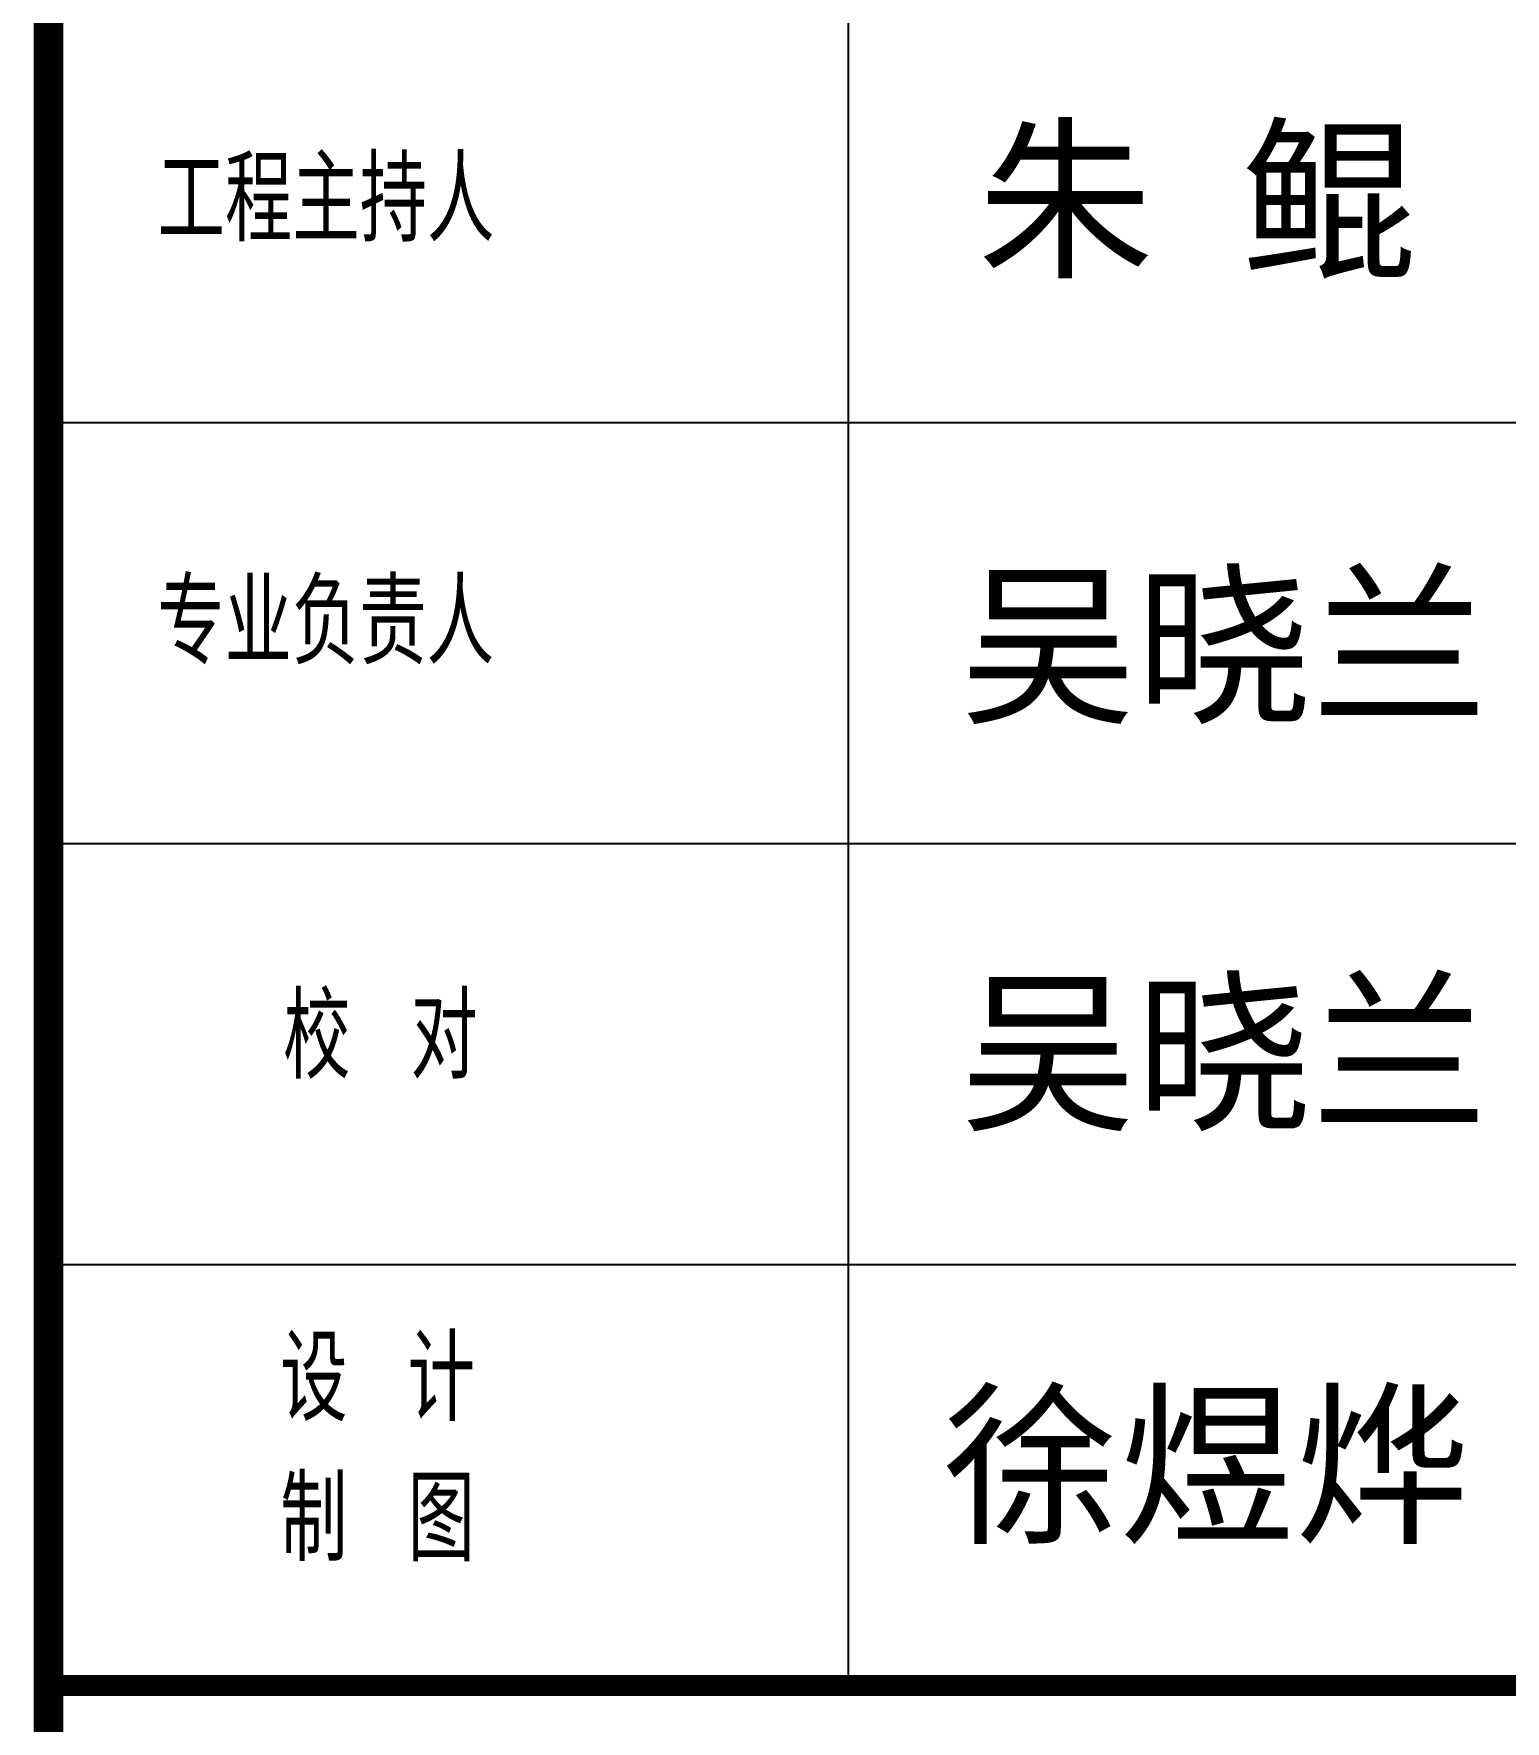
# Model space of a CAD drawing. Extents: x 1162612 to 1711260, y -157368 to 197905.
# Drawn here: x 1657408 to 1660903, y 126408 to 130416 of the extents above; entities that cross this region are included whole.
import ezdxf

# ---------------------------------------------------------------- set-up
doc = ezdxf.new("R2010")
doc.units = 0
doc.header["$LTSCALE"] = 1000
doc.header["$MEASUREMENT"] = 0
for name, color, linetype in [('PP-PM-TK', 7, 'CONTINUOUS'), ('PUB_TEXT', 7, 'CONTINUOUS'), ('PUB_TITLE', 4, 'CONTINUOUS'), ('签名', 255, 'CONTINUOUS')]:
    doc.layers.add(name, color=color, linetype=linetype)
doc.styles.add('-黑体', font='simhei.ttf', dxfattribs={"width": 0.8})
doc.styles.add('TQ', font='txt.shx', dxfattribs={"width": 0.8, "bigfont": 'hztxt.shx'})

msp = doc.modelspace()

# ---------------------------------------------------------------- linework, layer by layer
at = {"layer": 'PP-PM-TK', "color": 4}
for points, const_width in [([(1657443.3, 150229), (1657443.3, 110229)], 70), ([(1657443.3, 126493), (1662943.3, 126493)], 20)]:
    msp.add_lwpolyline(points, dxfattribs=dict(at, const_width=const_width))
at = {"layer": 'PUB_TITLE', "color": 4}
for p, q in [((1659343.3, 126493), (1659343.3, 133493)), ((1657443.3, 129493), (1662943.3, 129493)), ((1657443.3, 128493), (1662943.3, 128493)), ((1657443.3, 127493), (1662943.3, 127493)), ((1657443.3, 126493), (1662943.3, 126493))]:
    msp.add_line(p, q, dxfattribs=at)
at = {"layer": 'PUB_TITLE', "color": 4, "const_width": 50}
msp.add_lwpolyline([(1657443.3, 126493), (1662943.3, 126493)], dxfattribs=at)

# ---------------------------------------------------------------- texts
at = {"layer": 'PUB_TEXT', "color": 2, "char_height": 200, "width": 1679.83, "attachment_point": 1, "style": 'TQ'}
for s, insert in [('工程主持人', (1657702.4, 130122.6)), ('专业负责人', (1657701.4, 129118.7)), ('校 对', (1658000.4, 128134.4)), ('设 计 \\P制 图', (1657993.7, 127321.6))]:
    msp.add_mtext(s, dxfattribs=dict(at, insert=insert))
at = {"layer": '签名', "linetype": 'CONTINUOUS', "style": '-黑体'}
for s, p in [('朱 鲲', (1659649.5, 129868.5)), ('吴晓兰', (1659608.9, 128810.4)), ('吴晓兰', (1659608.9, 127843.4)), ('徐煜烨', (1659568, 126863.6))]:
    msp.add_text(s, height=306, dxfattribs=at).set_placement(p)

doc.saveas('drawing.dxf')
